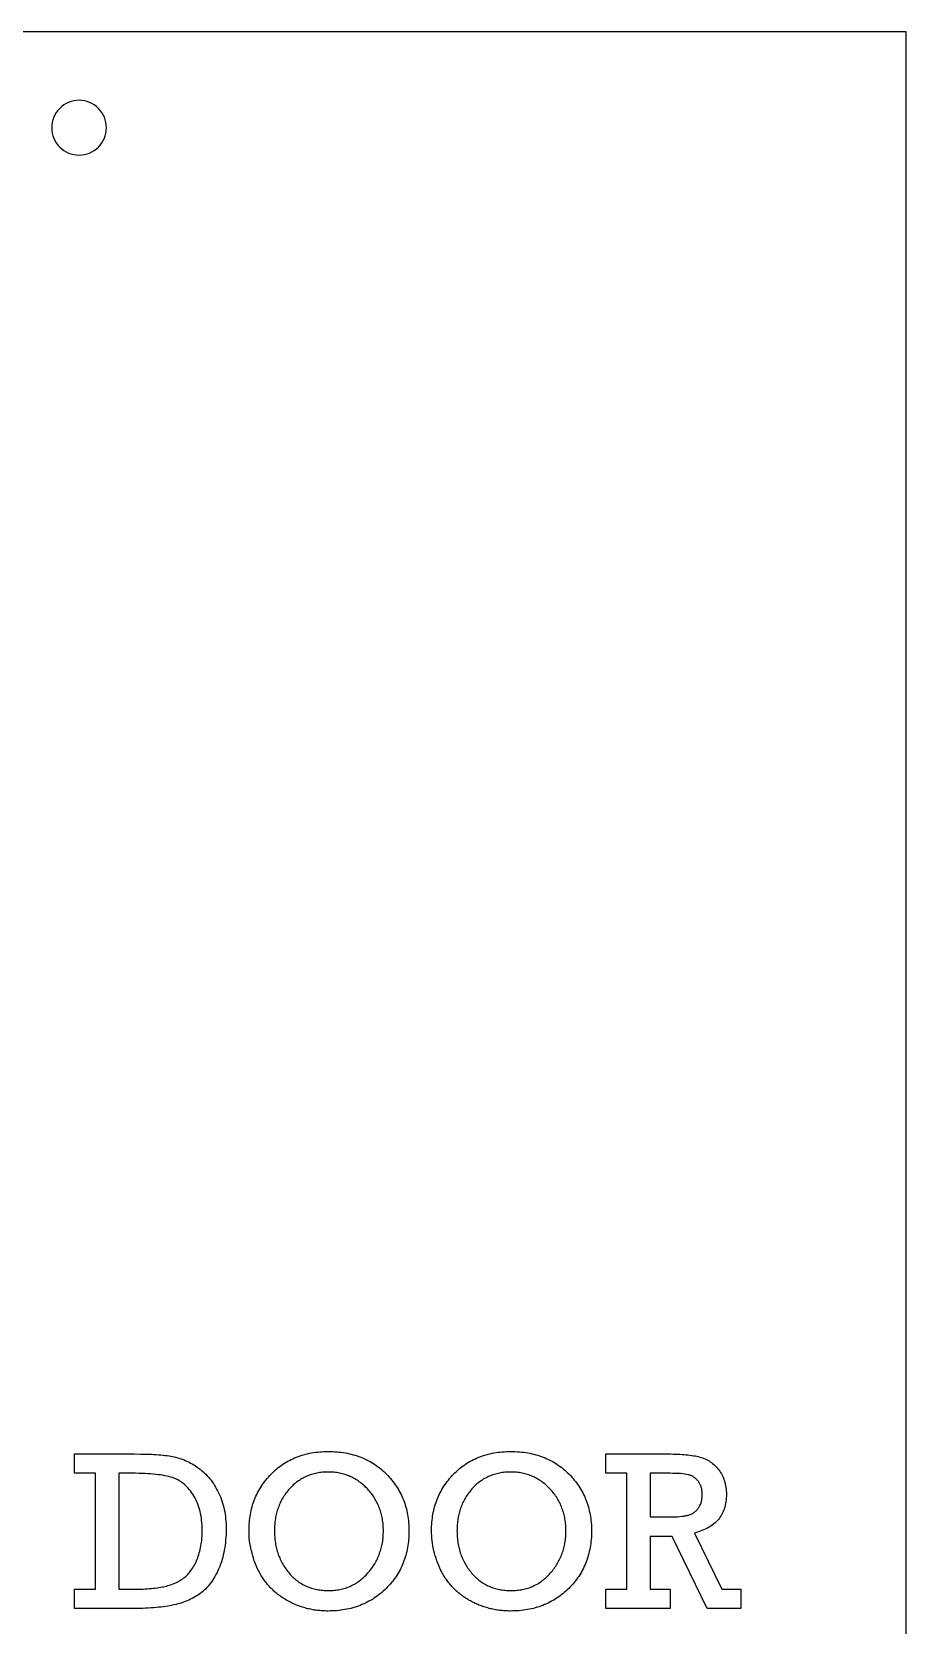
# Model space of a CAD drawing. Extents: x 1 to 138, y 1 to 97.
# Drawn here: x 94.95 to 107.52, y 61.52 to 84.43 of the extents above; entities that cross this region are included whole.
import ezdxf

# ---------------------------------------------------------------- set-up
doc = ezdxf.new("R2010")
doc.units = 0
doc.layers.add('_XREF_-_SIDE_-_01', color=1, linetype='CONTINUOUS')

msp = doc.modelspace()

# ---------------------------------------------------------------- linework, layer by layer
at = {"layer": '_XREF_-_SIDE_-_01'}
for points in [[(83.735, 41.312), (107.519, 41.312), (107.519, 84.43), (83.735, 84.43)], [(95.865, 62.038), (95.865, 63.705), (95.563, 63.705), (95.563, 63.983), (96.423, 63.983), (96.509, 63.982), (96.551, 63.982), (96.591, 63.981), (96.629, 63.979), (96.667, 63.978), (96.703, 63.976), (96.738, 63.974), (96.772, 63.971), (96.804, 63.969), (96.835, 63.966), (96.865, 63.962), (96.894, 63.959), (96.921, 63.955), (96.947, 63.951), (96.972, 63.946), (96.996, 63.941), (97.02, 63.936), (97.044, 63.929), (97.067, 63.922), (97.091, 63.914), (97.114, 63.906), (97.138, 63.896), (97.161, 63.886), (97.185, 63.875), (97.208, 63.864), (97.231, 63.852), (97.254, 63.839), (97.277, 63.825), (97.3, 63.811), (97.322, 63.796), (97.345, 63.78), (97.367, 63.763), (97.389, 63.746), (97.41, 63.728), (97.431, 63.709), (97.451, 63.69), (97.47, 63.669), (97.489, 63.648), (97.507, 63.626), (97.525, 63.604), (97.542, 63.58), (97.559, 63.556), (97.575, 63.531), (97.59, 63.506), (97.605, 63.479), (97.62, 63.452), (97.633, 63.424), (97.647, 63.396), (97.659, 63.367), (97.67, 63.337), (97.681, 63.307), (97.69, 63.277), (97.699, 63.246), (97.707, 63.214), (97.714, 63.182), (97.721, 63.15), (97.726, 63.117), (97.731, 63.083), (97.735, 63.049), (97.738, 63.015), (97.74, 62.98), (97.741, 62.945), (97.741, 62.909), (97.741, 62.868), (97.74, 62.828), (97.738, 62.788), (97.735, 62.749), (97.731, 62.711), (97.727, 62.674), (97.722, 62.637), (97.715, 62.601), (97.709, 62.566), (97.701, 62.531), (97.692, 62.497), (97.683, 62.463), (97.673, 62.431), (97.662, 62.399), (97.65, 62.367), (97.637, 62.336), (97.624, 62.307), (97.611, 62.278), (97.596, 62.25), (97.581, 62.223), (97.566, 62.197), (97.55, 62.172), (97.534, 62.147), (97.517, 62.124), (97.5, 62.102), (97.482, 62.081), (97.464, 62.061), (97.445, 62.041), (97.426, 62.023), (97.406, 62.006), (97.386, 61.989), (97.365, 61.974), (97.344, 61.959), (97.322, 61.945), (97.299, 61.931), (97.277, 61.918), (97.253, 61.906), (97.229, 61.894), (97.205, 61.883), (97.18, 61.872), (97.155, 61.862), (97.129, 61.852), (97.103, 61.843), (97.076, 61.835), (97.049, 61.827), (97.021, 61.819), (96.993, 61.813), (96.964, 61.807), (96.934, 61.801), (96.904, 61.796), (96.872, 61.791), (96.839, 61.786), (96.806, 61.782), (96.771, 61.778), (96.736, 61.774), (96.699, 61.771), (96.662, 61.768), (96.623, 61.766), (96.584, 61.764), (96.543, 61.762), (96.502, 61.761), (96.459, 61.76), (96.416, 61.76), (96.371, 61.759), (95.563, 61.759), (95.563, 62.038)], [(98.071, 62.882), (98.071, 62.912), (98.072, 62.941), (98.073, 62.971), (98.076, 63), (98.078, 63.029), (98.082, 63.058), (98.086, 63.086), (98.09, 63.114), (98.096, 63.141), (98.102, 63.169), (98.108, 63.196), (98.115, 63.223), (98.123, 63.249), (98.131, 63.275), (98.14, 63.301), (98.15, 63.326), (98.16, 63.352), (98.171, 63.376), (98.182, 63.401), (98.194, 63.425), (98.207, 63.449), (98.22, 63.473), (98.234, 63.496), (98.249, 63.519), (98.264, 63.542), (98.28, 63.564), (98.296, 63.586), (98.313, 63.608), (98.331, 63.629), (98.349, 63.651), (98.368, 63.671), (98.387, 63.692), (98.407, 63.712), (98.428, 63.731), (98.448, 63.75), (98.469, 63.768), (98.491, 63.786), (98.513, 63.803), (98.535, 63.819), (98.557, 63.835), (98.58, 63.85), (98.604, 63.864), (98.627, 63.878), (98.652, 63.891), (98.676, 63.903), (98.701, 63.915), (98.726, 63.926), (98.752, 63.937), (98.778, 63.946), (98.804, 63.956), (98.831, 63.964), (98.858, 63.972), (98.885, 63.98), (98.913, 63.986), (98.941, 63.992), (98.97, 63.998), (98.999, 64.002), (99.028, 64.007), (99.058, 64.01), (99.088, 64.013), (99.118, 64.015), (99.149, 64.017), (99.18, 64.018), (99.212, 64.018), (99.244, 64.018), (99.275, 64.017), (99.307, 64.015), (99.337, 64.013), (99.368, 64.01), (99.398, 64.007), (99.427, 64.002), (99.457, 63.998), (99.486, 63.992), (99.514, 63.986), (99.542, 63.98), (99.57, 63.972), (99.598, 63.964), (99.625, 63.956), (99.651, 63.946), (99.678, 63.937), (99.704, 63.926), (99.729, 63.915), (99.754, 63.903), (99.779, 63.891), (99.804, 63.878), (99.828, 63.864), (99.851, 63.85), (99.875, 63.835), (99.898, 63.819), (99.92, 63.803), (99.942, 63.786), (99.964, 63.768), (99.986, 63.75), (100.007, 63.731), (100.028, 63.712), (100.048, 63.692), (100.068, 63.671), (100.087, 63.651), (100.106, 63.629), (100.124, 63.608), (100.141, 63.586), (100.158, 63.564), (100.174, 63.541), (100.189, 63.519), (100.204, 63.496), (100.218, 63.472), (100.232, 63.448), (100.245, 63.424), (100.257, 63.4), (100.269, 63.375), (100.28, 63.35), (100.29, 63.325), (100.3, 63.299), (100.309, 63.273), (100.318, 63.247), (100.326, 63.22), (100.333, 63.193), (100.339, 63.166), (100.345, 63.138), (100.351, 63.11), (100.355, 63.082), (100.36, 63.053), (100.363, 63.025), (100.366, 62.995), (100.368, 62.966), (100.37, 62.936), (100.371, 62.906), (100.371, 62.875), (100.371, 62.844), (100.37, 62.813), (100.368, 62.783), (100.366, 62.753), (100.363, 62.723), (100.359, 62.694), (100.355, 62.665), (100.35, 62.636), (100.345, 62.608), (100.339, 62.58), (100.332, 62.552), (100.325, 62.525), (100.317, 62.498), (100.308, 62.471), (100.299, 62.445), (100.289, 62.419), (100.278, 62.393), (100.267, 62.368), (100.255, 62.343), (100.243, 62.318), (100.229, 62.294), (100.216, 62.27), (100.201, 62.246), (100.186, 62.223), (100.17, 62.2), (100.154, 62.178), (100.137, 62.155), (100.119, 62.134), (100.101, 62.112), (100.082, 62.091), (100.063, 62.07), (100.042, 62.05), (100.022, 62.03), (100.001, 62.01), (99.979, 61.991), (99.958, 61.973), (99.935, 61.956), (99.913, 61.939), (99.89, 61.923), (99.867, 61.907), (99.844, 61.892), (99.82, 61.878), (99.796, 61.864), (99.771, 61.851), (99.746, 61.839), (99.721, 61.827), (99.695, 61.816), (99.669, 61.806), (99.643, 61.796), (99.616, 61.787), (99.59, 61.778), (99.562, 61.77), (99.535, 61.763), (99.507, 61.756), (99.478, 61.75), (99.449, 61.745), (99.42, 61.74), (99.391, 61.736), (99.361, 61.732), (99.331, 61.729), (99.301, 61.727), (99.27, 61.726), (99.239, 61.725), (99.207, 61.724), (99.187, 61.724), (99.167, 61.725), (99.147, 61.726), (99.127, 61.727), (99.108, 61.728), (99.088, 61.73), (99.068, 61.732), (99.049, 61.734), (99.03, 61.736), (99.01, 61.739), (98.991, 61.742), (98.972, 61.746), (98.953, 61.75), (98.935, 61.754), (98.916, 61.758), (98.897, 61.763), (98.879, 61.768), (98.86, 61.773), (98.842, 61.779), (98.824, 61.784), (98.806, 61.791), (98.788, 61.797), (98.77, 61.804), (98.752, 61.811), (98.734, 61.818), (98.717, 61.826), (98.699, 61.834), (98.682, 61.842), (98.665, 61.851), (98.647, 61.86), (98.63, 61.869), (98.613, 61.878), (98.597, 61.888), (98.58, 61.898), (98.564, 61.908), (98.548, 61.919), (98.532, 61.93), (98.517, 61.941), (98.501, 61.952), (98.486, 61.963), (98.472, 61.975), (98.457, 61.987), (98.443, 61.999), (98.429, 62.011), (98.416, 62.024), (98.402, 62.037), (98.389, 62.05), (98.376, 62.063), (98.364, 62.077), (98.351, 62.09), (98.339, 62.105), (98.327, 62.119), (98.316, 62.133), (98.305, 62.148), (98.294, 62.163), (98.283, 62.178), (98.272, 62.194), (98.262, 62.209), (98.252, 62.225), (98.243, 62.241), (98.233, 62.258), (98.224, 62.274), (98.215, 62.291), (98.207, 62.308), (98.19, 62.343), (98.175, 62.378), (98.16, 62.413), (98.147, 62.448), (98.135, 62.483), (98.124, 62.518), (98.114, 62.554), (98.105, 62.59), (98.097, 62.626), (98.09, 62.662), (98.084, 62.698), (98.079, 62.734), (98.075, 62.771), (98.073, 62.808), (98.071, 62.844)], [(100.695, 62.882), (100.696, 62.912), (100.697, 62.941), (100.698, 62.971), (100.7, 63), (100.703, 63.029), (100.707, 63.058), (100.711, 63.086), (100.715, 63.114), (100.72, 63.141), (100.726, 63.169), (100.733, 63.196), (100.74, 63.223), (100.748, 63.249), (100.756, 63.275), (100.765, 63.301), (100.775, 63.326), (100.785, 63.352), (100.796, 63.376), (100.807, 63.401), (100.819, 63.425), (100.832, 63.449), (100.845, 63.473), (100.859, 63.496), (100.873, 63.519), (100.889, 63.542), (100.904, 63.564), (100.921, 63.586), (100.938, 63.608), (100.955, 63.629), (100.974, 63.651), (100.992, 63.671), (101.012, 63.692), (101.032, 63.712), (101.052, 63.731), (101.073, 63.75), (101.094, 63.768), (101.116, 63.786), (101.137, 63.803), (101.16, 63.819), (101.182, 63.835), (101.205, 63.85), (101.228, 63.864), (101.252, 63.878), (101.276, 63.891), (101.301, 63.903), (101.326, 63.915), (101.351, 63.926), (101.376, 63.937), (101.402, 63.946), (101.429, 63.956), (101.455, 63.964), (101.482, 63.972), (101.51, 63.98), (101.538, 63.986), (101.566, 63.992), (101.595, 63.998), (101.624, 64.002), (101.653, 64.007), (101.683, 64.01), (101.713, 64.013), (101.743, 64.015), (101.774, 64.017), (101.805, 64.018), (101.837, 64.018), (101.869, 64.018), (101.9, 64.017), (101.931, 64.015), (101.962, 64.013), (101.992, 64.01), (102.023, 64.007), (102.052, 64.002), (102.081, 63.998), (102.11, 63.992), (102.139, 63.986), (102.167, 63.98), (102.195, 63.972), (102.222, 63.964), (102.249, 63.956), (102.276, 63.946), (102.302, 63.937), (102.328, 63.926), (102.354, 63.915), (102.379, 63.903), (102.404, 63.891), (102.428, 63.878), (102.452, 63.864), (102.476, 63.85), (102.499, 63.835), (102.522, 63.819), (102.545, 63.803), (102.567, 63.786), (102.589, 63.768), (102.611, 63.75), (102.632, 63.731), (102.652, 63.712), (102.673, 63.692), (102.693, 63.671), (102.712, 63.651), (102.73, 63.629), (102.748, 63.608), (102.766, 63.586), (102.783, 63.564), (102.799, 63.541), (102.814, 63.519), (102.829, 63.496), (102.843, 63.472), (102.857, 63.448), (102.87, 63.424), (102.882, 63.4), (102.894, 63.375), (102.905, 63.35), (102.915, 63.325), (102.925, 63.299), (102.934, 63.273), (102.942, 63.247), (102.95, 63.22), (102.958, 63.193), (102.964, 63.166), (102.97, 63.138), (102.976, 63.11), (102.98, 63.082), (102.984, 63.053), (102.988, 63.025), (102.991, 62.995), (102.993, 62.966), (102.994, 62.936), (102.995, 62.906), (102.996, 62.875), (102.995, 62.844), (102.994, 62.813), (102.993, 62.783), (102.991, 62.753), (102.988, 62.723), (102.984, 62.694), (102.98, 62.665), (102.975, 62.636), (102.97, 62.608), (102.964, 62.58), (102.957, 62.552), (102.949, 62.525), (102.941, 62.498), (102.933, 62.471), (102.924, 62.445), (102.914, 62.419), (102.903, 62.393), (102.892, 62.368), (102.88, 62.343), (102.867, 62.318), (102.854, 62.294), (102.84, 62.27), (102.826, 62.246), (102.811, 62.223), (102.795, 62.2), (102.779, 62.178), (102.762, 62.155), (102.744, 62.134), (102.726, 62.112), (102.707, 62.091), (102.687, 62.07), (102.667, 62.05), (102.646, 62.03), (102.625, 62.01), (102.604, 61.991), (102.582, 61.973), (102.56, 61.956), (102.538, 61.939), (102.515, 61.923), (102.492, 61.907), (102.468, 61.892), (102.444, 61.878), (102.42, 61.864), (102.396, 61.851), (102.371, 61.839), (102.346, 61.827), (102.32, 61.816), (102.294, 61.806), (102.268, 61.796), (102.241, 61.787), (102.214, 61.778), (102.187, 61.77), (102.159, 61.763), (102.131, 61.756), (102.103, 61.75), (102.074, 61.745), (102.045, 61.74), (102.016, 61.736), (101.986, 61.732), (101.956, 61.729), (101.925, 61.727), (101.895, 61.726), (101.863, 61.725), (101.832, 61.724), (101.812, 61.724), (101.792, 61.725), (101.772, 61.726), (101.752, 61.727), (101.732, 61.728), (101.713, 61.73), (101.693, 61.732), (101.674, 61.734), (101.654, 61.736), (101.635, 61.739), (101.616, 61.742), (101.597, 61.746), (101.578, 61.75), (101.559, 61.754), (101.541, 61.758), (101.522, 61.763), (101.504, 61.768), (101.485, 61.773), (101.467, 61.779), (101.449, 61.784), (101.431, 61.791), (101.413, 61.797), (101.395, 61.804), (101.377, 61.811), (101.359, 61.818), (101.342, 61.826), (101.324, 61.834), (101.307, 61.842), (101.289, 61.851), (101.272, 61.86), (101.255, 61.869), (101.238, 61.878), (101.221, 61.888), (101.205, 61.898), (101.189, 61.908), (101.173, 61.919), (101.157, 61.93), (101.141, 61.941), (101.126, 61.952), (101.111, 61.963), (101.096, 61.975), (101.082, 61.987), (101.068, 61.999), (101.054, 62.011), (101.04, 62.024), (101.027, 62.037), (101.014, 62.05), (101.001, 62.063), (100.988, 62.077), (100.976, 62.09), (100.964, 62.105), (100.952, 62.119), (100.941, 62.133), (100.929, 62.148), (100.918, 62.163), (100.908, 62.178), (100.897, 62.194), (100.887, 62.209), (100.877, 62.225), (100.867, 62.241), (100.858, 62.258), (100.849, 62.274), (100.84, 62.291), (100.831, 62.308), (100.815, 62.343), (100.799, 62.378), (100.785, 62.413), (100.772, 62.448), (100.76, 62.483), (100.749, 62.518), (100.738, 62.554), (100.729, 62.59), (100.721, 62.626), (100.715, 62.662), (100.709, 62.698), (100.704, 62.734), (100.7, 62.771), (100.698, 62.808), (100.696, 62.844)], [(103.504, 62.038), (103.504, 63.705), (103.199, 63.705), (103.199, 63.983), (104.102, 63.983), (104.137, 63.983), (104.171, 63.982), (104.204, 63.981), (104.236, 63.98), (104.267, 63.979), (104.298, 63.977), (104.327, 63.975), (104.356, 63.972), (104.383, 63.969), (104.41, 63.966), (104.436, 63.962), (104.461, 63.958), (104.485, 63.954), (104.508, 63.949), (104.53, 63.944), (104.551, 63.939), (104.572, 63.933), (104.592, 63.926), (104.611, 63.919), (104.631, 63.911), (104.649, 63.902), (104.668, 63.892), (104.685, 63.882), (104.703, 63.871), (104.72, 63.859), (104.736, 63.846), (104.752, 63.832), (104.768, 63.818), (104.783, 63.803), (104.798, 63.787), (104.812, 63.771), (104.826, 63.754), (104.839, 63.736), (104.851, 63.717), (104.863, 63.698), (104.874, 63.678), (104.883, 63.658), (104.892, 63.638), (104.9, 63.616), (104.908, 63.595), (104.914, 63.572), (104.919, 63.55), (104.924, 63.526), (104.928, 63.502), (104.931, 63.478), (104.933, 63.453), (104.934, 63.427), (104.935, 63.401), (104.934, 63.374), (104.933, 63.347), (104.931, 63.321), (104.928, 63.296), (104.923, 63.271), (104.919, 63.247), (104.913, 63.224), (104.906, 63.201), (104.898, 63.179), (104.89, 63.157), (104.881, 63.137), (104.87, 63.116), (104.859, 63.097), (104.847, 63.078), (104.834, 63.06), (104.82, 63.042), (104.805, 63.025), (104.79, 63.009), (104.773, 62.993), (104.756, 62.978), (104.737, 62.963), (104.718, 62.949), (104.698, 62.936), (104.677, 62.924), (104.655, 62.912), (104.632, 62.901), (104.608, 62.89), (104.584, 62.88), (104.558, 62.871), (104.532, 62.862), (104.505, 62.854), (104.476, 62.846), (104.869, 62.038), (105.141, 62.038), (105.141, 61.759), (104.659, 61.759), (104.153, 62.798), (103.84, 62.798), (103.84, 62.038), (104.124, 62.038), (104.124, 61.759), (103.199, 61.759), (103.199, 62.038)], [(96.2, 62.038), (96.376, 62.038), (96.448, 62.038), (96.482, 62.039), (96.516, 62.04), (96.548, 62.041), (96.58, 62.043), (96.61, 62.045), (96.64, 62.047), (96.668, 62.049), (96.696, 62.052), (96.723, 62.055), (96.749, 62.058), (96.773, 62.062), (96.797, 62.066), (96.82, 62.07), (96.842, 62.074), (96.864, 62.079), (96.884, 62.084), (96.905, 62.09), (96.925, 62.096), (96.944, 62.102), (96.964, 62.109), (96.982, 62.116), (97.001, 62.124), (97.019, 62.132), (97.036, 62.141), (97.053, 62.149), (97.07, 62.159), (97.086, 62.168), (97.102, 62.178), (97.117, 62.189), (97.132, 62.2), (97.147, 62.211), (97.161, 62.223), (97.175, 62.236), (97.189, 62.25), (97.202, 62.264), (97.215, 62.279), (97.227, 62.295), (97.239, 62.311), (97.251, 62.328), (97.263, 62.346), (97.274, 62.364), (97.285, 62.384), (97.295, 62.404), (97.305, 62.424), (97.315, 62.446), (97.324, 62.468), (97.333, 62.49), (97.341, 62.513), (97.349, 62.537), (97.356, 62.561), (97.363, 62.586), (97.369, 62.611), (97.374, 62.636), (97.379, 62.663), (97.384, 62.689), (97.387, 62.716), (97.391, 62.744), (97.393, 62.772), (97.395, 62.801), (97.397, 62.83), (97.397, 62.859), (97.398, 62.89), (97.397, 62.925), (97.396, 62.961), (97.393, 62.995), (97.39, 63.029), (97.386, 63.062), (97.381, 63.094), (97.375, 63.126), (97.368, 63.157), (97.36, 63.187), (97.351, 63.217), (97.341, 63.246), (97.33, 63.274), (97.318, 63.302), (97.305, 63.329), (97.292, 63.355), (97.277, 63.38), (97.262, 63.405), (97.246, 63.428), (97.229, 63.451), (97.212, 63.472), (97.195, 63.493), (97.177, 63.512), (97.159, 63.53), (97.14, 63.547), (97.12, 63.563), (97.1, 63.577), (97.09, 63.584), (97.079, 63.591), (97.069, 63.598), (97.058, 63.604), (97.047, 63.61), (97.037, 63.615), (97.026, 63.621), (97.014, 63.626), (97.003, 63.63), (96.992, 63.635), (96.98, 63.639), (96.969, 63.643), (96.944, 63.651), (96.918, 63.658), (96.891, 63.664), (96.862, 63.67), (96.831, 63.676), (96.799, 63.681), (96.765, 63.685), (96.73, 63.689), (96.693, 63.693), (96.655, 63.696), (96.615, 63.699), (96.573, 63.701), (96.53, 63.703), (96.485, 63.704), (96.439, 63.705), (96.391, 63.705), (96.2, 63.705)], [(98.437, 62.88), (98.437, 62.857), (98.438, 62.835), (98.439, 62.812), (98.44, 62.79), (98.442, 62.768), (98.444, 62.747), (98.447, 62.725), (98.45, 62.704), (98.454, 62.683), (98.458, 62.663), (98.462, 62.642), (98.467, 62.622), (98.472, 62.602), (98.478, 62.582), (98.484, 62.563), (98.49, 62.543), (98.497, 62.524), (98.505, 62.506), (98.512, 62.487), (98.52, 62.469), (98.529, 62.45), (98.538, 62.433), (98.547, 62.415), (98.557, 62.397), (98.567, 62.38), (98.578, 62.363), (98.589, 62.346), (98.601, 62.33), (98.613, 62.314), (98.625, 62.298), (98.638, 62.282), (98.651, 62.266), (98.664, 62.251), (98.678, 62.236), (98.692, 62.222), (98.707, 62.208), (98.721, 62.195), (98.736, 62.182), (98.751, 62.17), (98.766, 62.158), (98.782, 62.146), (98.798, 62.135), (98.814, 62.125), (98.83, 62.115), (98.847, 62.106), (98.864, 62.097), (98.881, 62.088), (98.899, 62.08), (98.916, 62.073), (98.934, 62.066), (98.953, 62.059), (98.971, 62.053), (98.99, 62.048), (99.009, 62.043), (99.028, 62.038), (99.048, 62.034), (99.068, 62.03), (99.088, 62.027), (99.108, 62.024), (99.129, 62.022), (99.149, 62.021), (99.171, 62.019), (99.192, 62.019), (99.214, 62.018), (99.235, 62.019), (99.256, 62.019), (99.277, 62.021), (99.298, 62.022), (99.319, 62.025), (99.339, 62.027), (99.359, 62.03), (99.379, 62.034), (99.398, 62.038), (99.417, 62.043), (99.436, 62.048), (99.455, 62.054), (99.474, 62.06), (99.492, 62.067), (99.51, 62.074), (99.528, 62.082), (99.546, 62.09), (99.563, 62.099), (99.58, 62.108), (99.597, 62.117), (99.614, 62.127), (99.63, 62.138), (99.646, 62.149), (99.662, 62.161), (99.678, 62.173), (99.693, 62.186), (99.709, 62.199), (99.724, 62.212), (99.738, 62.226), (99.753, 62.241), (99.767, 62.256), (99.781, 62.272), (99.795, 62.288), (99.808, 62.304), (99.821, 62.32), (99.833, 62.337), (99.845, 62.353), (99.857, 62.37), (99.868, 62.387), (99.878, 62.405), (99.888, 62.422), (99.898, 62.44), (99.908, 62.458), (99.916, 62.476), (99.925, 62.494), (99.933, 62.512), (99.941, 62.531), (99.948, 62.55), (99.954, 62.569), (99.961, 62.588), (99.967, 62.607), (99.972, 62.627), (99.977, 62.647), (99.982, 62.667), (99.986, 62.687), (99.989, 62.707), (99.993, 62.728), (99.995, 62.748), (99.998, 62.769), (100, 62.79), (100.001, 62.812), (100.002, 62.833), (100.003, 62.855), (100.003, 62.877), (100.003, 62.899), (100.002, 62.921), (100.001, 62.942), (100, 62.964), (99.998, 62.985), (99.995, 63.006), (99.992, 63.027), (99.989, 63.047), (99.985, 63.068), (99.981, 63.088), (99.977, 63.108), (99.971, 63.128), (99.966, 63.147), (99.96, 63.166), (99.954, 63.185), (99.947, 63.204), (99.939, 63.223), (99.932, 63.241), (99.924, 63.26), (99.915, 63.278), (99.906, 63.295), (99.896, 63.313), (99.886, 63.33), (99.876, 63.347), (99.865, 63.364), (99.854, 63.381), (99.842, 63.398), (99.83, 63.414), (99.818, 63.43), (99.804, 63.446), (99.791, 63.462), (99.777, 63.477), (99.763, 63.492), (99.748, 63.507), (99.734, 63.521), (99.719, 63.535), (99.704, 63.548), (99.688, 63.56), (99.673, 63.573), (99.657, 63.584), (99.641, 63.596), (99.624, 63.606), (99.608, 63.617), (99.591, 63.627), (99.574, 63.636), (99.557, 63.645), (99.54, 63.653), (99.522, 63.661), (99.504, 63.668), (99.486, 63.675), (99.468, 63.682), (99.449, 63.688), (99.43, 63.693), (99.411, 63.698), (99.392, 63.703), (99.373, 63.707), (99.353, 63.711), (99.333, 63.714), (99.313, 63.716), (99.293, 63.719), (99.272, 63.72), (99.251, 63.721), (99.23, 63.722), (99.209, 63.722), (99.188, 63.722), (99.167, 63.721), (99.146, 63.72), (99.126, 63.719), (99.105, 63.716), (99.086, 63.714), (99.066, 63.711), (99.046, 63.707), (99.027, 63.703), (99.008, 63.699), (98.989, 63.694), (98.971, 63.688), (98.953, 63.683), (98.935, 63.676), (98.917, 63.669), (98.9, 63.662), (98.882, 63.654), (98.865, 63.646), (98.848, 63.637), (98.832, 63.628), (98.816, 63.618), (98.8, 63.608), (98.784, 63.598), (98.768, 63.587), (98.753, 63.575), (98.738, 63.563), (98.723, 63.551), (98.708, 63.538), (98.694, 63.524), (98.68, 63.51), (98.666, 63.496), (98.653, 63.481), (98.639, 63.466), (98.626, 63.45), (98.614, 63.435), (98.602, 63.419), (98.59, 63.403), (98.579, 63.386), (98.568, 63.37), (98.558, 63.353), (98.548, 63.336), (98.539, 63.319), (98.53, 63.301), (98.521, 63.283), (98.513, 63.265), (98.505, 63.247), (98.498, 63.229), (98.491, 63.21), (98.484, 63.191), (98.478, 63.172), (98.472, 63.153), (98.467, 63.133), (98.462, 63.113), (98.458, 63.093), (98.454, 63.073), (98.45, 63.052), (98.447, 63.032), (98.444, 63.011), (98.442, 62.989), (98.44, 62.968), (98.439, 62.946), (98.438, 62.924), (98.437, 62.902)], [(101.061, 62.88), (101.062, 62.857), (101.062, 62.835), (101.063, 62.812), (101.065, 62.79), (101.067, 62.768), (101.069, 62.747), (101.072, 62.725), (101.075, 62.704), (101.078, 62.683), (101.082, 62.663), (101.087, 62.642), (101.092, 62.622), (101.097, 62.602), (101.102, 62.582), (101.109, 62.563), (101.115, 62.543), (101.122, 62.524), (101.129, 62.506), (101.137, 62.487), (101.145, 62.469), (101.154, 62.45), (101.163, 62.433), (101.172, 62.415), (101.182, 62.397), (101.192, 62.38), (101.203, 62.363), (101.214, 62.346), (101.225, 62.33), (101.237, 62.314), (101.25, 62.298), (101.263, 62.282), (101.276, 62.266), (101.289, 62.251), (101.303, 62.236), (101.317, 62.222), (101.331, 62.208), (101.346, 62.195), (101.361, 62.182), (101.376, 62.17), (101.391, 62.158), (101.407, 62.146), (101.423, 62.135), (101.439, 62.125), (101.455, 62.115), (101.472, 62.106), (101.489, 62.097), (101.506, 62.088), (101.523, 62.08), (101.541, 62.073), (101.559, 62.066), (101.577, 62.059), (101.596, 62.053), (101.615, 62.048), (101.634, 62.043), (101.653, 62.038), (101.673, 62.034), (101.692, 62.03), (101.712, 62.027), (101.733, 62.024), (101.753, 62.022), (101.774, 62.021), (101.795, 62.019), (101.817, 62.019), (101.838, 62.018), (101.86, 62.019), (101.881, 62.019), (101.902, 62.021), (101.923, 62.022), (101.943, 62.025), (101.964, 62.027), (101.984, 62.03), (102.003, 62.034), (102.023, 62.038), (102.042, 62.043), (102.061, 62.048), (102.08, 62.054), (102.099, 62.06), (102.117, 62.067), (102.135, 62.074), (102.153, 62.082), (102.17, 62.09), (102.188, 62.099), (102.205, 62.108), (102.222, 62.117), (102.239, 62.127), (102.255, 62.138), (102.271, 62.149), (102.287, 62.161), (102.303, 62.173), (102.318, 62.186), (102.333, 62.199), (102.348, 62.212), (102.363, 62.226), (102.378, 62.241), (102.392, 62.256), (102.406, 62.272), (102.42, 62.288), (102.433, 62.304), (102.446, 62.32), (102.458, 62.337), (102.47, 62.353), (102.481, 62.37), (102.492, 62.387), (102.503, 62.405), (102.513, 62.422), (102.523, 62.44), (102.532, 62.458), (102.541, 62.476), (102.55, 62.494), (102.558, 62.512), (102.565, 62.531), (102.572, 62.55), (102.579, 62.569), (102.586, 62.588), (102.591, 62.607), (102.597, 62.627), (102.602, 62.647), (102.606, 62.667), (102.61, 62.687), (102.614, 62.707), (102.617, 62.728), (102.62, 62.748), (102.623, 62.769), (102.625, 62.79), (102.626, 62.812), (102.627, 62.833), (102.628, 62.855), (102.628, 62.877), (102.628, 62.899), (102.627, 62.921), (102.626, 62.942), (102.624, 62.964), (102.623, 62.985), (102.62, 63.006), (102.617, 63.027), (102.614, 63.047), (102.61, 63.068), (102.606, 63.088), (102.601, 63.108), (102.596, 63.128), (102.591, 63.147), (102.585, 63.166), (102.578, 63.185), (102.571, 63.204), (102.564, 63.223), (102.556, 63.241), (102.548, 63.26), (102.54, 63.278), (102.531, 63.295), (102.521, 63.313), (102.511, 63.33), (102.501, 63.347), (102.49, 63.364), (102.479, 63.381), (102.467, 63.398), (102.455, 63.414), (102.442, 63.43), (102.429, 63.446), (102.416, 63.462), (102.402, 63.477), (102.388, 63.492), (102.373, 63.507), (102.358, 63.521), (102.343, 63.535), (102.328, 63.548), (102.313, 63.56), (102.297, 63.573), (102.282, 63.584), (102.265, 63.596), (102.249, 63.606), (102.233, 63.617), (102.216, 63.627), (102.199, 63.636), (102.182, 63.645), (102.164, 63.653), (102.147, 63.661), (102.129, 63.668), (102.111, 63.675), (102.092, 63.682), (102.074, 63.688), (102.055, 63.693), (102.036, 63.698), (102.017, 63.703), (101.997, 63.707), (101.978, 63.711), (101.958, 63.714), (101.938, 63.716), (101.917, 63.719), (101.897, 63.72), (101.876, 63.721), (101.855, 63.722), (101.834, 63.722), (101.812, 63.722), (101.791, 63.721), (101.771, 63.72), (101.75, 63.719), (101.73, 63.716), (101.71, 63.714), (101.691, 63.711), (101.671, 63.707), (101.652, 63.703), (101.633, 63.699), (101.614, 63.694), (101.596, 63.688), (101.578, 63.683), (101.56, 63.676), (101.542, 63.669), (101.524, 63.662), (101.507, 63.654), (101.49, 63.646), (101.473, 63.637), (101.457, 63.628), (101.44, 63.618), (101.424, 63.608), (101.409, 63.598), (101.393, 63.587), (101.378, 63.575), (101.363, 63.563), (101.348, 63.551), (101.333, 63.538), (101.319, 63.524), (101.305, 63.51), (101.291, 63.496), (101.277, 63.481), (101.264, 63.466), (101.251, 63.45), (101.239, 63.435), (101.227, 63.419), (101.215, 63.403), (101.204, 63.386), (101.193, 63.37), (101.183, 63.353), (101.173, 63.336), (101.163, 63.319), (101.154, 63.301), (101.146, 63.283), (101.138, 63.265), (101.13, 63.247), (101.122, 63.229), (101.115, 63.21), (101.109, 63.191), (101.103, 63.172), (101.097, 63.153), (101.092, 63.133), (101.087, 63.113), (101.083, 63.093), (101.079, 63.073), (101.075, 63.052), (101.072, 63.032), (101.069, 63.011), (101.067, 62.989), (101.065, 62.968), (101.063, 62.946), (101.062, 62.924), (101.062, 62.902)], [(103.84, 63.077), (104.102, 63.077), (104.148, 63.077), (104.191, 63.078), (104.23, 63.08), (104.267, 63.083), (104.301, 63.086), (104.316, 63.088), (104.331, 63.091), (104.345, 63.093), (104.358, 63.096), (104.371, 63.098), (104.382, 63.101), (104.394, 63.105), (104.404, 63.108), (104.415, 63.112), (104.426, 63.117), (104.436, 63.122), (104.446, 63.127), (104.455, 63.133), (104.465, 63.139), (104.474, 63.145), (104.482, 63.152), (104.491, 63.16), (104.499, 63.167), (104.508, 63.175), (104.515, 63.184), (104.523, 63.193), (104.53, 63.202), (104.537, 63.212), (104.544, 63.222), (104.55, 63.232), (104.555, 63.243), (104.561, 63.255), (104.565, 63.266), (104.57, 63.278), (104.573, 63.291), (104.577, 63.304), (104.58, 63.317), (104.582, 63.331), (104.584, 63.345), (104.586, 63.36), (104.587, 63.375), (104.588, 63.39), (104.588, 63.406), (104.588, 63.419), (104.587, 63.433), (104.586, 63.445), (104.584, 63.458), (104.582, 63.471), (104.58, 63.483), (104.577, 63.495), (104.573, 63.506), (104.569, 63.518), (104.565, 63.529), (104.56, 63.539), (104.555, 63.55), (104.549, 63.56), (104.543, 63.57), (104.537, 63.58), (104.529, 63.59), (104.522, 63.599), (104.514, 63.608), (104.507, 63.616), (104.499, 63.624), (104.49, 63.631), (104.482, 63.638), (104.473, 63.645), (104.464, 63.651), (104.455, 63.657), (104.446, 63.662), (104.436, 63.667), (104.427, 63.671), (104.417, 63.675), (104.407, 63.679), (104.396, 63.682), (104.386, 63.685), (104.363, 63.689), (104.337, 63.694), (104.309, 63.697), (104.277, 63.7), (104.243, 63.702), (104.207, 63.704), (104.167, 63.704), (104.124, 63.705), (103.84, 63.705)]]:
    msp.add_lwpolyline(points, close=True, dxfattribs=at)
msp.add_lwpolyline([(95.627, 83.446, 0.414214), (95.234, 83.052, 0.414214), (95.627, 82.658, 0.414214), (96.021, 83.052, 0.414214)], format="xyb", close=True, dxfattribs=at)

doc.saveas('drawing.dxf')
